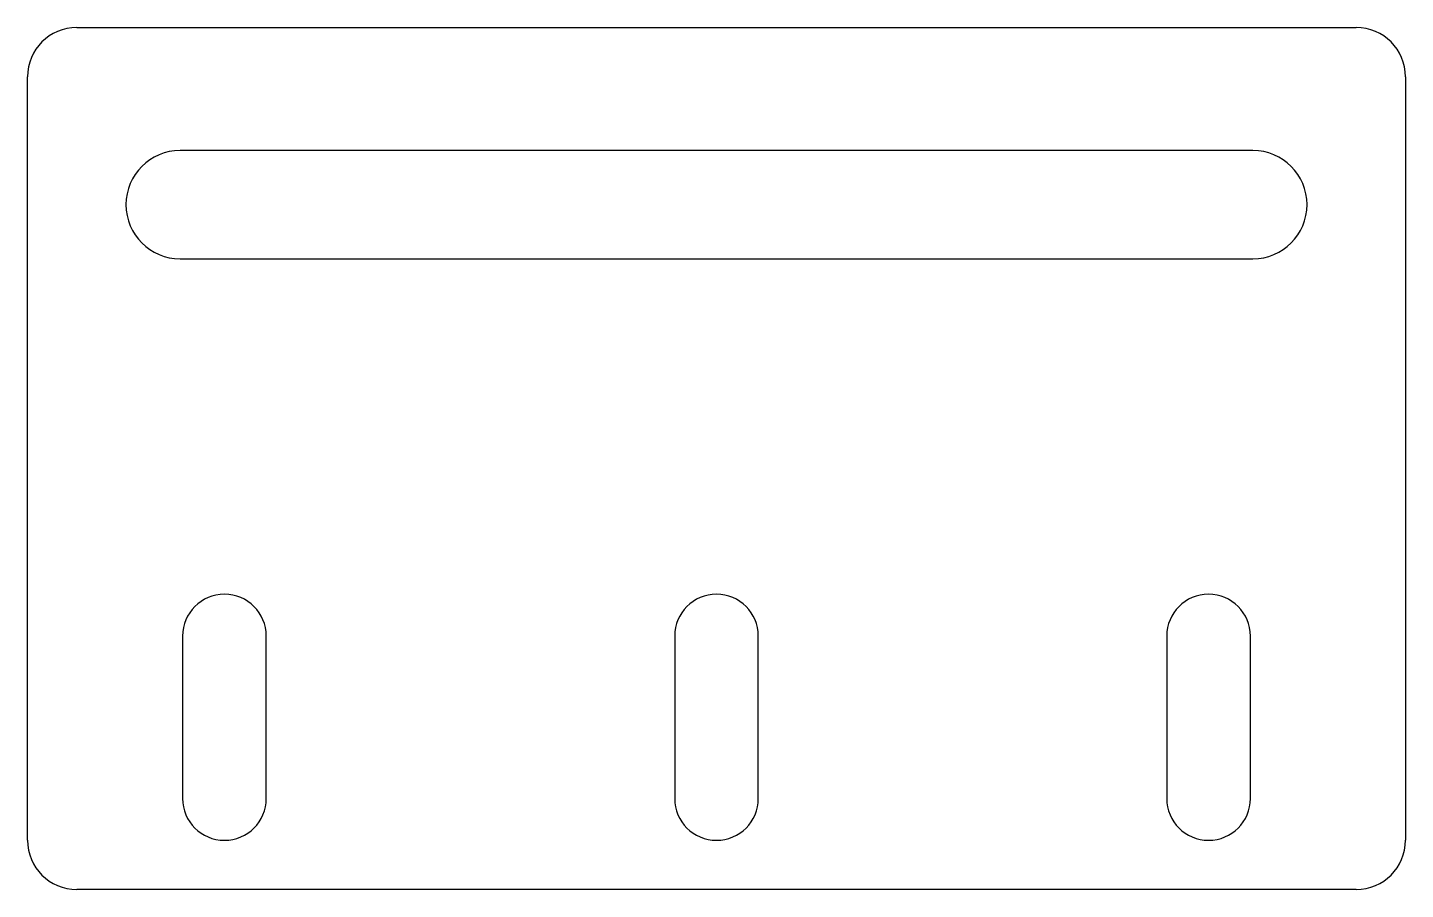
# Model space of a CAD drawing. Extents: x -70 to 70, y -42 to 46.
import ezdxf

# ---------------------------------------------------------------- set-up
doc = ezdxf.new("R2010")
doc.units = 0

msp = doc.modelspace()

# ---------------------------------------------------------------- linework, layer by layer
at = {"layer": 'TAGLIO', "color": 0}
for p, q in [((-65, 45.565357), (65, 45.565357)), ((-70, -37.029823), (-70, 40.565357)), ((70, 40.565357), (70, -37.029823)), ((0, 33.065357), (-54.5, 33.065357)), ((54.5, 33.065357), (0, 33.065357)), ((-54.5, 22.065357), (54.5, 22.065357)), ((-54.25, -16.279823), (-54.25, -32.779823)), ((-45.75, -24.529823), (-45.75, -16.279823)), ((-4.25, -16.279823), (-4.25, -32.779823)), ((4.25, -24.529823), (4.25, -16.279823)), ((45.75, -16.279823), (45.75, -32.779823)), ((54.25, -24.529823), (54.25, -16.279823)), ((-45.75, -32.779823), (-45.75, -24.529823)), ((4.25, -32.779823), (4.25, -24.529823)), ((54.25, -32.779823), (54.25, -24.529823)), ((0, -42.029823), (-65, -42.029823)), ((65, -42.029823), (0, -42.029823))]:
    msp.add_line(p, q, dxfattribs=at)
for centre, radius, start, end in [((-65, 40.565357), 5, 90, 180), ((65, 40.565357), 5, 0, 90), ((-54.5, 27.565357), 5.5, 90, 270), ((54.5, 27.565357), 5.5, 270, 90), ((-50, -16.279823), 4.25, 0, 180), ((0, -16.279823), 4.25, 0, 180), ((50, -16.279823), 4.25, 0, 180), ((-50, -32.779823), 4.25, 180, 360), ((0, -32.779823), 4.25, 180, 360), ((50, -32.779823), 4.25, 180, 360), ((-65, -37.029823), 5, 180, 270), ((65, -37.029823), 5, 270, 360)]:
    msp.add_arc(centre, radius, start, end, dxfattribs=at)

doc.saveas('drawing.dxf')
